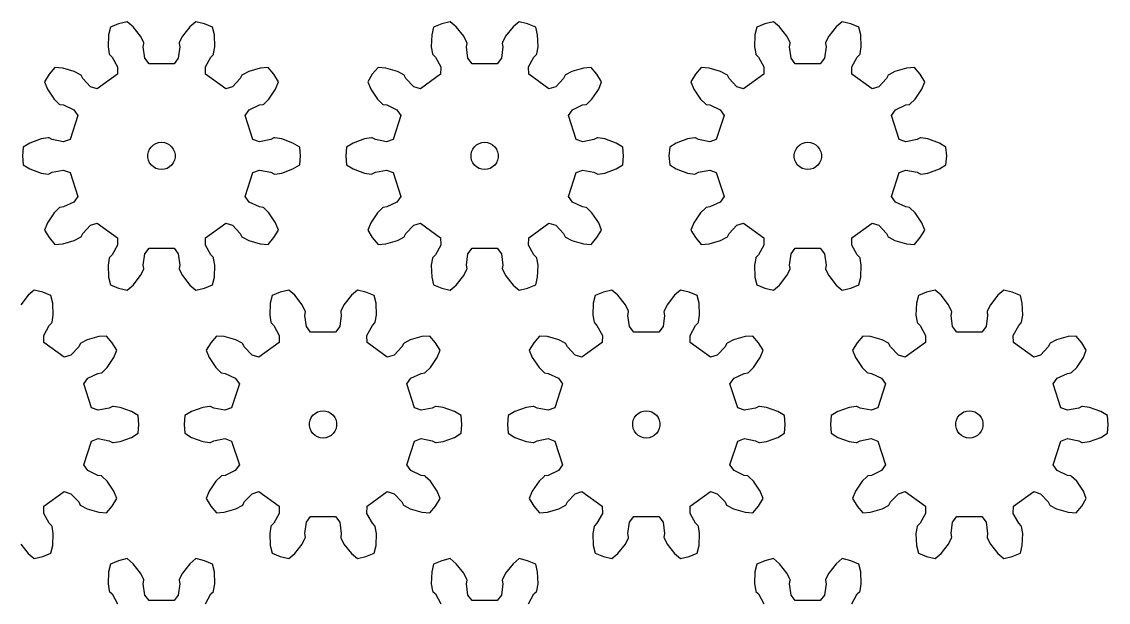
# Model space of a CAD drawing. Extents: x 0 to 208, y 0 to 236.
# Drawn here: x 88.8 to 208.3, y 172.3 to 236.1 of the extents above; entities that cross this region are included whole.
import ezdxf

# ---------------------------------------------------------------- set-up
doc = ezdxf.new("R2010")
doc.units = 0

msp = doc.modelspace()

# ---------------------------------------------------------------- linework, layer by layer
for p, q in [((98.56, 235.52), (98.35, 234.68)), ((99.45, 235.89), (98.56, 235.52)), ((100.39, 236.12), (99.45, 235.89)), ((101.06, 235.56), (100.39, 236.12)), ((101.87, 234.52), (101.06, 235.56)), ((107.29, 235.56), (106.47, 234.52)), ((107.95, 236.12), (107.29, 235.56)), ((108.89, 235.89), (107.95, 236.12)), ((109.79, 235.52), (108.89, 235.89)), ((110, 234.68), (109.79, 235.52)), ((134.11, 235.52), (133.9, 234.68)), ((135.01, 235.89), (134.11, 235.52)), ((135.95, 236.12), (135.01, 235.89)), ((136.61, 235.56), (135.95, 236.12)), ((137.43, 234.52), (136.61, 235.56)), ((142.85, 235.56), (142.03, 234.52)), ((143.51, 236.12), (142.85, 235.56)), ((144.45, 235.89), (143.51, 236.12)), ((145.35, 235.52), (144.45, 235.89)), ((145.56, 234.68), (145.35, 235.52)), ((169.67, 235.52), (169.46, 234.68)), ((170.57, 235.89), (169.67, 235.52)), ((171.51, 236.12), (170.57, 235.89)), ((172.17, 235.56), (171.51, 236.12)), ((172.99, 234.52), (172.17, 235.56)), ((178.41, 235.56), (177.59, 234.52)), ((179.07, 236.12), (178.41, 235.56)), ((180.01, 235.89), (179.07, 236.12)), ((180.91, 235.52), (180.01, 235.89)), ((181.12, 234.68), (180.91, 235.52)), ((98.35, 234.68), (98.3, 233.36)), ((102.22, 233.82), (101.87, 234.52)), ((106.47, 234.52), (106.13, 233.82)), ((110.05, 233.36), (110, 234.68)), ((133.9, 234.68), (133.86, 233.36)), ((137.77, 233.82), (137.43, 234.52)), ((142.03, 234.52), (141.69, 233.82)), ((145.61, 233.36), (145.56, 234.68)), ((169.46, 234.68), (169.41, 233.36)), ((173.33, 233.82), (172.99, 234.52)), ((177.59, 234.52), (177.25, 233.82)), ((181.16, 233.36), (181.12, 234.68)), ((98.3, 233.36), (98.43, 232.59)), ((102.17, 233.35), (102.24, 233.74)), ((102.33, 232.11), (102.17, 233.35)), ((102.24, 233.74), (102.22, 233.82)), ((106.18, 233.35), (106.02, 232.11)), ((106.13, 233.82), (106.11, 233.74)), ((106.11, 233.74), (106.18, 233.35)), ((109.91, 232.59), (110.05, 233.36)), ((133.86, 233.36), (133.99, 232.59)), ((137.72, 233.35), (137.79, 233.74)), ((137.88, 232.11), (137.72, 233.35)), ((137.79, 233.74), (137.77, 233.82)), ((141.74, 233.35), (141.58, 232.11)), ((141.69, 233.82), (141.67, 233.74)), ((141.67, 233.74), (141.74, 233.35)), ((145.47, 232.59), (145.61, 233.36)), ((169.41, 233.36), (169.55, 232.59)), ((173.28, 233.35), (173.35, 233.74)), ((173.44, 232.11), (173.28, 233.35)), ((173.35, 233.74), (173.33, 233.82)), ((177.3, 233.35), (177.14, 232.11)), ((177.25, 233.82), (177.23, 233.74)), ((177.23, 233.74), (177.3, 233.35)), ((181.03, 232.59), (181.16, 233.36)), ((98.43, 232.59), (98.46, 232.51)), ((98.46, 232.51), (98.75, 232.24)), ((98.75, 232.24), (99.35, 231.15)), ((102.8, 231.5), (102.33, 232.11)), ((106.02, 232.11), (105.55, 231.5)), ((109, 231.15), (109.6, 232.24)), ((109.6, 232.24), (109.88, 232.51)), ((109.88, 232.51), (109.91, 232.59)), ((133.99, 232.59), (134.02, 232.51)), ((134.02, 232.51), (134.31, 232.24)), ((134.31, 232.24), (134.9, 231.15)), ((138.36, 231.5), (137.88, 232.11)), ((141.58, 232.11), (141.11, 231.5)), ((144.56, 231.15), (145.15, 232.24)), ((145.15, 232.24), (145.44, 232.51)), ((145.44, 232.51), (145.47, 232.59)), ((169.55, 232.59), (169.58, 232.51)), ((169.58, 232.51), (169.87, 232.24)), ((169.87, 232.24), (170.46, 231.15)), ((173.91, 231.5), (173.44, 232.11)), ((177.14, 232.11), (176.66, 231.5)), ((180.12, 231.15), (180.71, 232.24)), ((180.71, 232.24), (181, 232.51)), ((181, 232.51), (181.03, 232.59)), ((92.44, 231.08), (91.81, 230.34)), ((93.3, 231.02), (92.44, 231.08)), ((94.58, 230.65), (93.3, 231.02)), ((99.35, 231.15), (99.33, 230.37)), ((105.55, 231.5), (102.8, 231.5)), ((109.02, 230.37), (109, 231.15)), ((115.04, 231.02), (113.77, 230.65)), ((115.9, 231.08), (115.04, 231.02)), ((116.53, 230.34), (115.9, 231.08)), ((128, 231.08), (127.37, 230.34)), ((128.86, 231.02), (128, 231.08)), ((130.14, 230.65), (128.86, 231.02)), ((134.9, 231.15), (134.89, 230.37)), ((141.11, 231.5), (138.36, 231.5)), ((144.58, 230.37), (144.56, 231.15)), ((150.6, 231.02), (149.33, 230.65)), ((151.46, 231.08), (150.6, 231.02)), ((152.09, 230.34), (151.46, 231.08)), ((163.56, 231.08), (162.93, 230.34)), ((164.42, 231.02), (163.56, 231.08)), ((165.69, 230.65), (164.42, 231.02)), ((170.46, 231.15), (170.44, 230.37)), ((176.66, 231.5), (173.91, 231.5)), ((180.13, 230.37), (180.12, 231.15)), ((186.16, 231.02), (184.88, 230.65)), ((187.02, 231.08), (186.16, 231.02)), ((187.65, 230.34), (187.02, 231.08)), ((91.81, 230.34), (91.31, 229.51)), ((95.27, 230.29), (94.58, 230.65)), ((95.33, 230.24), (95.27, 230.29)), ((95.5, 229.88), (95.33, 230.24)), ((96.36, 228.97), (95.5, 229.88)), ((99.33, 230.37), (97.1, 228.75)), ((111.24, 228.75), (109.02, 230.37)), ((112.84, 229.88), (111.99, 228.97)), ((113.02, 230.24), (112.84, 229.88)), ((113.08, 230.29), (113.02, 230.24)), ((113.77, 230.65), (113.08, 230.29)), ((117.04, 229.51), (116.53, 230.34)), ((127.37, 230.34), (126.86, 229.51)), ((130.82, 230.29), (130.14, 230.65)), ((130.89, 230.24), (130.82, 230.29)), ((131.06, 229.88), (130.89, 230.24)), ((131.92, 228.97), (131.06, 229.88)), ((134.89, 230.37), (132.66, 228.75)), ((146.8, 228.75), (144.58, 230.37)), ((148.4, 229.88), (147.55, 228.97)), ((148.58, 230.24), (148.4, 229.88)), ((148.64, 230.29), (148.58, 230.24)), ((149.33, 230.65), (148.64, 230.29)), ((152.6, 229.51), (152.09, 230.34)), ((162.93, 230.34), (162.42, 229.51)), ((166.38, 230.29), (165.69, 230.65)), ((166.44, 230.24), (166.38, 230.29)), ((166.62, 229.88), (166.44, 230.24)), ((167.47, 228.97), (166.62, 229.88)), ((170.44, 230.37), (168.22, 228.75)), ((182.36, 228.75), (180.13, 230.37)), ((183.96, 229.88), (183.1, 228.97)), ((184.13, 230.24), (183.96, 229.88)), ((184.19, 230.29), (184.13, 230.24)), ((184.88, 230.65), (184.19, 230.29)), ((188.16, 229.51), (187.65, 230.34)), ((91.31, 229.51), (91.63, 228.71)), ((91.63, 228.71), (92.37, 227.61)), ((97.1, 228.75), (96.36, 228.97)), ((111.99, 228.97), (111.24, 228.75)), ((115.98, 227.61), (116.72, 228.71)), ((116.72, 228.71), (117.04, 229.51)), ((126.86, 229.51), (127.19, 228.71)), ((127.19, 228.71), (127.93, 227.61)), ((132.66, 228.75), (131.92, 228.97)), ((147.55, 228.97), (146.8, 228.75)), ((151.54, 227.61), (152.28, 228.71)), ((152.28, 228.71), (152.6, 229.51)), ((162.42, 229.51), (162.74, 228.71)), ((162.74, 228.71), (163.48, 227.61)), ((168.22, 228.75), (167.47, 228.97)), ((183.1, 228.97), (182.36, 228.75)), ((187.09, 227.61), (187.83, 228.71)), ((187.83, 228.71), (188.16, 229.51)), ((92.37, 227.61), (92.93, 227.07)), ((115.42, 227.07), (115.98, 227.61)), ((127.93, 227.61), (128.49, 227.07)), ((150.97, 227.07), (151.54, 227.61)), ((163.48, 227.61), (164.05, 227.07)), ((186.53, 227.07), (187.09, 227.61)), ((92.93, 227.07), (93, 227.03)), ((93, 227.03), (93.39, 226.97)), ((93.39, 226.97), (94.52, 226.44)), ((94.52, 226.44), (94.96, 225.8)), ((113.39, 225.8), (113.83, 226.44)), ((113.83, 226.44), (114.95, 226.97)), ((114.95, 226.97), (115.35, 227.03)), ((115.35, 227.03), (115.42, 227.07)), ((128.49, 227.07), (128.56, 227.03)), ((128.56, 227.03), (128.95, 226.97)), ((128.95, 226.97), (130.07, 226.44)), ((130.07, 226.44), (130.52, 225.8)), ((148.95, 225.8), (149.39, 226.44)), ((149.39, 226.44), (150.51, 226.97)), ((150.51, 226.97), (150.91, 227.03)), ((150.91, 227.03), (150.97, 227.07)), ((164.05, 227.07), (164.11, 227.03)), ((164.11, 227.03), (164.51, 226.97)), ((164.51, 226.97), (165.63, 226.44)), ((165.63, 226.44), (166.07, 225.8)), ((184.5, 225.8), (184.95, 226.44)), ((184.95, 226.44), (186.07, 226.97)), ((186.07, 226.97), (186.46, 227.03)), ((186.46, 227.03), (186.53, 227.07)), ((94.96, 225.8), (94.11, 223.18)), ((114.24, 223.18), (113.39, 225.8)), ((130.52, 225.8), (129.67, 223.18)), ((149.8, 223.18), (148.95, 225.8)), ((166.07, 225.8), (165.22, 223.18)), ((185.35, 223.18), (184.5, 225.8)), ((89.7, 222.78), (88.97, 222.33)), ((90.95, 223.24), (89.7, 222.78)), ((91.72, 223.35), (90.95, 223.24)), ((91.8, 223.34), (91.72, 223.35)), ((92.15, 223.16), (91.8, 223.34)), ((93.37, 222.93), (92.15, 223.16)), ((94.11, 223.18), (93.37, 222.93)), ((103.06, 222.36), (103.29, 222.57)), ((103.29, 222.57), (103.56, 222.73)), ((103.56, 222.73), (103.86, 222.83)), ((103.86, 222.83), (104.17, 222.86)), ((104.17, 222.86), (104.49, 222.83)), ((104.49, 222.83), (104.78, 222.73)), ((104.78, 222.73), (105.05, 222.57)), ((105.05, 222.57), (105.29, 222.36)), ((114.97, 222.93), (114.24, 223.18)), ((116.19, 223.16), (114.97, 222.93)), ((116.55, 223.34), (116.19, 223.16)), ((116.63, 223.35), (116.55, 223.34)), ((117.4, 223.24), (116.63, 223.35)), ((118.64, 222.78), (117.4, 223.24)), ((119.38, 222.33), (118.64, 222.78)), ((125.26, 222.78), (124.53, 222.33)), ((126.5, 223.24), (125.26, 222.78)), ((127.28, 223.35), (126.5, 223.24)), ((127.36, 223.34), (127.28, 223.35)), ((127.71, 223.16), (127.36, 223.34)), ((128.93, 222.93), (127.71, 223.16)), ((129.67, 223.18), (128.93, 222.93)), ((138.62, 222.36), (138.85, 222.57)), ((138.85, 222.57), (139.12, 222.73)), ((139.12, 222.73), (139.42, 222.83)), ((139.42, 222.83), (139.73, 222.86)), ((139.73, 222.86), (140.04, 222.83)), ((140.04, 222.83), (140.34, 222.73)), ((140.34, 222.73), (140.61, 222.57)), ((140.61, 222.57), (140.85, 222.36)), ((150.53, 222.93), (149.8, 223.18)), ((151.75, 223.16), (150.53, 222.93)), ((152.1, 223.34), (151.75, 223.16)), ((152.18, 223.35), (152.1, 223.34)), ((152.96, 223.24), (152.18, 223.35)), ((154.2, 222.78), (152.96, 223.24)), ((154.93, 222.33), (154.2, 222.78)), ((160.82, 222.78), (160.09, 222.33)), ((162.06, 223.24), (160.82, 222.78)), ((162.84, 223.35), (162.06, 223.24)), ((162.92, 223.34), (162.84, 223.35)), ((163.27, 223.16), (162.92, 223.34)), ((164.49, 222.93), (163.27, 223.16)), ((165.22, 223.18), (164.49, 222.93)), ((174.17, 222.36), (174.41, 222.57)), ((174.41, 222.57), (174.68, 222.73)), ((174.68, 222.73), (174.98, 222.83)), ((174.98, 222.83), (175.29, 222.86)), ((175.29, 222.86), (175.6, 222.83)), ((175.6, 222.83), (175.9, 222.73)), ((175.9, 222.73), (176.17, 222.57)), ((176.17, 222.57), (176.4, 222.36)), ((186.09, 222.93), (185.35, 223.18)), ((187.31, 223.16), (186.09, 222.93)), ((187.66, 223.34), (187.31, 223.16)), ((187.74, 223.35), (187.66, 223.34)), ((188.51, 223.24), (187.74, 223.35)), ((189.76, 222.78), (188.51, 223.24)), ((190.49, 222.33), (189.76, 222.78)), ((88.97, 222.33), (88.89, 221.36)), ((88.89, 221.36), (88.97, 220.39)), ((102.68, 221.52), (102.75, 221.82)), ((102.68, 221.2), (102.68, 221.52)), ((102.75, 220.9), (102.68, 221.2)), ((102.75, 221.82), (102.87, 222.11)), ((102.87, 222.11), (103.06, 222.36)), ((105.29, 222.36), (105.47, 222.11)), ((105.47, 222.11), (105.6, 221.82)), ((105.6, 221.82), (105.67, 221.52)), ((105.67, 221.2), (105.6, 220.9)), ((105.67, 221.52), (105.67, 221.2)), ((119.45, 221.36), (119.38, 222.33)), ((119.38, 220.39), (119.45, 221.36)), ((124.53, 222.33), (124.45, 221.36)), ((124.45, 221.36), (124.53, 220.39)), ((138.24, 221.52), (138.3, 221.82)), ((138.24, 221.2), (138.24, 221.52)), ((138.3, 220.9), (138.24, 221.2)), ((138.3, 221.82), (138.43, 222.11)), ((138.43, 222.11), (138.62, 222.36)), ((140.85, 222.36), (141.03, 222.11)), ((141.03, 222.11), (141.16, 221.82)), ((141.16, 221.82), (141.22, 221.52)), ((141.22, 221.2), (141.16, 220.9)), ((141.22, 221.52), (141.22, 221.2)), ((155.01, 221.36), (154.93, 222.33)), ((154.93, 220.39), (155.01, 221.36)), ((160.09, 222.33), (160.01, 221.36)), ((160.01, 221.36), (160.09, 220.39)), ((173.8, 221.52), (173.86, 221.82)), ((173.8, 221.2), (173.8, 221.52)), ((173.86, 220.9), (173.8, 221.2)), ((173.86, 221.82), (173.99, 222.11)), ((173.99, 222.11), (174.17, 222.36)), ((176.4, 222.36), (176.59, 222.11)), ((176.59, 222.11), (176.72, 221.82)), ((176.72, 221.82), (176.78, 221.52)), ((176.78, 221.2), (176.72, 220.9)), ((176.78, 221.52), (176.78, 221.2)), ((190.57, 221.36), (190.49, 222.33)), ((190.49, 220.39), (190.57, 221.36)), ((88.97, 220.39), (89.7, 219.93)), ((102.87, 220.61), (102.75, 220.9)), ((103.06, 220.36), (102.87, 220.61)), ((103.29, 220.15), (103.06, 220.36)), ((103.56, 219.99), (103.29, 220.15)), ((103.86, 219.89), (103.56, 219.99)), ((104.78, 219.99), (104.49, 219.89)), ((105.05, 220.15), (104.78, 219.99)), ((105.29, 220.36), (105.05, 220.15)), ((105.47, 220.61), (105.29, 220.36)), ((105.6, 220.9), (105.47, 220.61)), ((118.64, 219.93), (119.38, 220.39)), ((124.53, 220.39), (125.26, 219.93)), ((138.43, 220.61), (138.3, 220.9)), ((138.62, 220.36), (138.43, 220.61)), ((138.85, 220.15), (138.62, 220.36)), ((139.12, 219.99), (138.85, 220.15)), ((139.42, 219.89), (139.12, 219.99)), ((140.34, 219.99), (140.04, 219.89)), ((140.61, 220.15), (140.34, 219.99)), ((140.85, 220.36), (140.61, 220.15)), ((141.03, 220.61), (140.85, 220.36)), ((141.16, 220.9), (141.03, 220.61)), ((154.2, 219.93), (154.93, 220.39)), ((160.09, 220.39), (160.82, 219.93)), ((173.99, 220.61), (173.86, 220.9)), ((174.17, 220.36), (173.99, 220.61)), ((174.41, 220.15), (174.17, 220.36)), ((174.68, 219.99), (174.41, 220.15)), ((174.98, 219.89), (174.68, 219.99)), ((175.9, 219.99), (175.6, 219.89)), ((176.17, 220.15), (175.9, 219.99)), ((176.4, 220.36), (176.17, 220.15)), ((176.59, 220.61), (176.4, 220.36)), ((176.72, 220.9), (176.59, 220.61)), ((189.76, 219.93), (190.49, 220.39)), ((89.7, 219.93), (90.95, 219.48)), ((90.95, 219.48), (91.72, 219.37)), ((91.72, 219.37), (91.8, 219.38)), ((91.8, 219.38), (92.15, 219.56)), ((92.15, 219.56), (93.37, 219.79)), ((93.37, 219.79), (94.11, 219.54)), ((94.11, 219.54), (94.96, 216.92)), ((104.17, 219.86), (103.86, 219.89)), ((104.49, 219.89), (104.17, 219.86)), ((113.39, 216.92), (114.24, 219.54)), ((114.24, 219.54), (114.97, 219.79)), ((114.97, 219.79), (116.19, 219.56)), ((116.19, 219.56), (116.55, 219.38)), ((116.55, 219.38), (116.63, 219.37)), ((116.63, 219.37), (117.4, 219.48)), ((117.4, 219.48), (118.64, 219.93)), ((125.26, 219.93), (126.5, 219.48)), ((126.5, 219.48), (127.28, 219.37)), ((127.28, 219.37), (127.36, 219.38)), ((127.36, 219.38), (127.71, 219.56)), ((127.71, 219.56), (128.93, 219.79)), ((128.93, 219.79), (129.67, 219.54)), ((129.67, 219.54), (130.52, 216.92)), ((139.73, 219.86), (139.42, 219.89)), ((140.04, 219.89), (139.73, 219.86)), ((148.95, 216.92), (149.8, 219.54)), ((149.8, 219.54), (150.53, 219.79)), ((150.53, 219.79), (151.75, 219.56)), ((151.75, 219.56), (152.1, 219.38)), ((152.1, 219.38), (152.18, 219.37)), ((152.18, 219.37), (152.96, 219.48)), ((152.96, 219.48), (154.2, 219.93)), ((160.82, 219.93), (162.06, 219.48)), ((162.06, 219.48), (162.84, 219.37)), ((162.84, 219.37), (162.92, 219.38)), ((162.92, 219.38), (163.27, 219.56)), ((163.27, 219.56), (164.49, 219.79)), ((164.49, 219.79), (165.22, 219.54)), ((165.22, 219.54), (166.07, 216.92)), ((175.29, 219.86), (174.98, 219.89)), ((175.6, 219.89), (175.29, 219.86)), ((184.5, 216.92), (185.35, 219.54)), ((185.35, 219.54), (186.09, 219.79)), ((186.09, 219.79), (187.31, 219.56)), ((187.31, 219.56), (187.66, 219.38)), ((187.66, 219.38), (187.74, 219.37)), ((187.74, 219.37), (188.51, 219.48)), ((188.51, 219.48), (189.76, 219.93)), ((94.96, 216.92), (94.52, 216.28)), ((113.83, 216.28), (113.39, 216.92)), ((130.52, 216.92), (130.07, 216.28)), ((149.39, 216.28), (148.95, 216.92)), ((166.07, 216.92), (165.63, 216.28)), ((184.95, 216.28), (184.5, 216.92)), ((92.93, 215.65), (92.37, 215.11)), ((93, 215.69), (92.93, 215.65)), ((93.39, 215.75), (93, 215.69)), ((94.52, 216.28), (93.39, 215.75)), ((114.95, 215.75), (113.83, 216.28)), ((115.35, 215.69), (114.95, 215.75)), ((115.42, 215.65), (115.35, 215.69)), ((115.98, 215.11), (115.42, 215.65)), ((128.49, 215.65), (127.93, 215.11)), ((128.56, 215.69), (128.49, 215.65)), ((128.95, 215.75), (128.56, 215.69)), ((130.07, 216.28), (128.95, 215.75)), ((150.51, 215.75), (149.39, 216.28)), ((150.91, 215.69), (150.51, 215.75)), ((150.97, 215.65), (150.91, 215.69)), ((151.54, 215.11), (150.97, 215.65)), ((164.05, 215.65), (163.48, 215.11)), ((164.11, 215.69), (164.05, 215.65)), ((164.51, 215.75), (164.11, 215.69)), ((165.63, 216.28), (164.51, 215.75)), ((186.07, 215.75), (184.95, 216.28)), ((186.46, 215.69), (186.07, 215.75)), ((186.53, 215.65), (186.46, 215.69)), ((187.09, 215.11), (186.53, 215.65)), ((91.63, 214.01), (91.31, 213.2)), ((92.37, 215.11), (91.63, 214.01)), ((116.72, 214.01), (115.98, 215.11)), ((117.04, 213.2), (116.72, 214.01)), ((127.19, 214.01), (126.86, 213.2)), ((127.93, 215.11), (127.19, 214.01)), ((152.28, 214.01), (151.54, 215.11)), ((152.6, 213.2), (152.28, 214.01)), ((162.74, 214.01), (162.42, 213.2)), ((163.48, 215.11), (162.74, 214.01)), ((187.83, 214.01), (187.09, 215.11)), ((188.16, 213.2), (187.83, 214.01)), ((91.31, 213.2), (91.81, 212.38)), ((95.33, 212.48), (95.5, 212.84)), ((95.5, 212.84), (96.36, 213.74)), ((96.36, 213.74), (97.1, 213.97)), ((97.1, 213.97), (99.33, 212.35)), ((109.02, 212.35), (111.24, 213.97)), ((111.24, 213.97), (111.99, 213.74)), ((111.99, 213.74), (112.84, 212.84)), ((112.84, 212.84), (113.02, 212.48)), ((116.53, 212.38), (117.04, 213.2)), ((126.86, 213.2), (127.37, 212.38)), ((130.89, 212.48), (131.06, 212.84)), ((131.06, 212.84), (131.92, 213.74)), ((131.92, 213.74), (132.66, 213.97)), ((132.66, 213.97), (134.89, 212.35)), ((144.58, 212.35), (146.8, 213.97)), ((146.8, 213.97), (147.55, 213.74)), ((147.55, 213.74), (148.4, 212.84)), ((148.4, 212.84), (148.58, 212.48)), ((152.09, 212.38), (152.6, 213.2)), ((162.42, 213.2), (162.93, 212.38)), ((166.44, 212.48), (166.62, 212.84)), ((166.62, 212.84), (167.47, 213.74)), ((167.47, 213.74), (168.22, 213.97)), ((168.22, 213.97), (170.44, 212.35)), ((180.13, 212.35), (182.36, 213.97)), ((182.36, 213.97), (183.1, 213.74)), ((183.1, 213.74), (183.96, 212.84)), ((183.96, 212.84), (184.13, 212.48)), ((187.65, 212.38), (188.16, 213.2)), ((91.81, 212.38), (92.44, 211.64)), ((92.44, 211.64), (93.3, 211.7)), ((93.3, 211.7), (94.58, 212.06)), ((94.58, 212.06), (95.27, 212.43)), ((95.27, 212.43), (95.33, 212.48)), ((99.33, 212.35), (99.35, 211.57)), ((109, 211.57), (109.02, 212.35)), ((113.02, 212.48), (113.08, 212.43)), ((113.08, 212.43), (113.77, 212.06)), ((113.77, 212.06), (115.04, 211.7)), ((115.04, 211.7), (115.9, 211.64)), ((115.9, 211.64), (116.53, 212.38)), ((127.37, 212.38), (128, 211.64)), ((128, 211.64), (128.86, 211.7)), ((128.86, 211.7), (130.14, 212.06)), ((130.14, 212.06), (130.82, 212.43)), ((130.82, 212.43), (130.89, 212.48)), ((134.89, 212.35), (134.9, 211.57)), ((144.56, 211.57), (144.58, 212.35)), ((148.58, 212.48), (148.64, 212.43)), ((148.64, 212.43), (149.33, 212.06)), ((149.33, 212.06), (150.6, 211.7)), ((150.6, 211.7), (151.46, 211.64)), ((151.46, 211.64), (152.09, 212.38)), ((162.93, 212.38), (163.56, 211.64)), ((163.56, 211.64), (164.42, 211.7)), ((164.42, 211.7), (165.69, 212.06)), ((165.69, 212.06), (166.38, 212.43)), ((166.38, 212.43), (166.44, 212.48)), ((170.44, 212.35), (170.46, 211.57)), ((180.12, 211.57), (180.13, 212.35)), ((184.13, 212.48), (184.19, 212.43)), ((184.19, 212.43), (184.88, 212.06)), ((184.88, 212.06), (186.16, 211.7)), ((186.16, 211.7), (187.02, 211.64)), ((187.02, 211.64), (187.65, 212.38)), ((98.75, 210.48), (98.46, 210.2)), ((99.35, 211.57), (98.75, 210.48)), ((102.17, 209.37), (102.33, 210.6)), ((102.33, 210.6), (102.8, 211.22)), ((102.8, 211.22), (105.55, 211.22)), ((105.55, 211.22), (106.02, 210.6)), ((106.02, 210.6), (106.18, 209.37)), ((109.6, 210.48), (109, 211.57)), ((109.88, 210.2), (109.6, 210.48)), ((134.31, 210.48), (134.02, 210.2)), ((134.9, 211.57), (134.31, 210.48)), ((137.72, 209.37), (137.88, 210.6)), ((137.88, 210.6), (138.36, 211.22)), ((138.36, 211.22), (141.11, 211.22)), ((141.11, 211.22), (141.58, 210.6)), ((141.58, 210.6), (141.74, 209.37)), ((145.15, 210.48), (144.56, 211.57)), ((145.44, 210.2), (145.15, 210.48)), ((169.87, 210.48), (169.58, 210.2)), ((170.46, 211.57), (169.87, 210.48)), ((173.28, 209.37), (173.44, 210.6)), ((173.44, 210.6), (173.91, 211.22)), ((173.91, 211.22), (176.66, 211.22)), ((176.66, 211.22), (177.14, 210.6)), ((177.14, 210.6), (177.3, 209.37)), ((180.71, 210.48), (180.12, 211.57)), ((181, 210.2), (180.71, 210.48)), ((98.43, 210.13), (98.3, 209.36)), ((98.3, 209.36), (98.35, 208.04)), ((98.46, 210.2), (98.43, 210.13)), ((102.24, 208.98), (102.17, 209.37)), ((106.18, 209.37), (106.11, 208.98)), ((109.91, 210.13), (109.88, 210.2)), ((110.05, 209.36), (109.91, 210.13)), ((110, 208.04), (110.05, 209.36)), ((133.99, 210.13), (133.86, 209.36)), ((133.86, 209.36), (133.9, 208.04)), ((134.02, 210.2), (133.99, 210.13)), ((137.79, 208.98), (137.72, 209.37)), ((141.74, 209.37), (141.67, 208.98)), ((145.47, 210.13), (145.44, 210.2)), ((145.61, 209.36), (145.47, 210.13)), ((145.56, 208.04), (145.61, 209.36)), ((169.55, 210.13), (169.41, 209.36)), ((169.41, 209.36), (169.46, 208.04)), ((169.58, 210.2), (169.55, 210.13)), ((173.35, 208.98), (173.28, 209.37)), ((177.3, 209.37), (177.23, 208.98)), ((181.03, 210.13), (181, 210.2)), ((181.16, 209.36), (181.03, 210.13)), ((181.12, 208.04), (181.16, 209.36)), ((98.35, 208.04), (98.56, 207.2)), ((101.06, 207.16), (101.87, 208.2)), ((101.87, 208.2), (102.22, 208.9)), ((102.22, 208.9), (102.24, 208.98)), ((106.11, 208.98), (106.13, 208.9)), ((106.13, 208.9), (106.47, 208.2)), ((106.47, 208.2), (107.29, 207.16)), ((109.79, 207.2), (110, 208.04)), ((133.9, 208.04), (134.11, 207.2)), ((136.61, 207.16), (137.43, 208.2)), ((137.43, 208.2), (137.77, 208.9)), ((137.77, 208.9), (137.79, 208.98)), ((141.67, 208.98), (141.69, 208.9)), ((141.69, 208.9), (142.03, 208.2)), ((142.03, 208.2), (142.85, 207.16)), ((145.35, 207.2), (145.56, 208.04)), ((169.46, 208.04), (169.67, 207.2)), ((172.17, 207.16), (172.99, 208.2)), ((172.99, 208.2), (173.33, 208.9)), ((173.33, 208.9), (173.35, 208.98)), ((177.23, 208.98), (177.25, 208.9)), ((177.25, 208.9), (177.59, 208.2)), ((177.59, 208.2), (178.41, 207.16)), ((180.91, 207.2), (181.12, 208.04)), ((98.56, 207.2), (99.45, 206.83)), ((99.45, 206.83), (100.39, 206.6)), ((100.39, 206.6), (101.06, 207.16)), ((107.29, 207.16), (107.95, 206.6)), ((107.95, 206.6), (108.89, 206.83)), ((108.89, 206.83), (109.79, 207.2)), ((134.11, 207.2), (135.01, 206.83)), ((135.01, 206.83), (135.95, 206.6)), ((135.95, 206.6), (136.61, 207.16)), ((142.85, 207.16), (143.51, 206.6)), ((143.51, 206.6), (144.45, 206.83)), ((144.45, 206.83), (145.35, 207.2)), ((169.67, 207.2), (170.57, 206.83)), ((170.57, 206.83), (171.51, 206.6)), ((171.51, 206.6), (172.17, 207.16)), ((178.41, 207.16), (179.07, 206.6)), ((179.07, 206.6), (180.01, 206.83)), ((180.01, 206.83), (180.91, 207.2)), ((89.51, 206.05), (88.69, 205)), ((90.17, 206.6), (89.51, 206.05)), ((91.12, 206.38), (90.17, 206.6)), ((92.01, 206), (91.12, 206.38)), ((92.22, 205.17), (92.01, 206)), ((116.34, 206), (116.13, 205.17)), ((117.23, 206.38), (116.34, 206)), ((118.17, 206.6), (117.23, 206.38)), ((118.84, 206.05), (118.17, 206.6)), ((119.65, 205), (118.84, 206.05)), ((125.07, 206.05), (124.25, 205)), ((125.73, 206.6), (125.07, 206.05)), ((126.67, 206.38), (125.73, 206.6)), ((127.57, 206), (126.67, 206.38)), ((127.78, 205.17), (127.57, 206)), ((151.89, 206), (151.68, 205.17)), ((152.79, 206.38), (151.89, 206)), ((153.73, 206.6), (152.79, 206.38)), ((154.39, 206.05), (153.73, 206.6)), ((155.21, 205), (154.39, 206.05)), ((160.63, 206.05), (159.81, 205)), ((161.29, 206.6), (160.63, 206.05)), ((162.23, 206.38), (161.29, 206.6)), ((163.13, 206), (162.23, 206.38)), ((163.34, 205.17), (163.13, 206)), ((187.45, 206), (187.24, 205.17)), ((188.35, 206.38), (187.45, 206)), ((189.29, 206.6), (188.35, 206.38)), ((189.95, 206.05), (189.29, 206.6)), ((190.77, 205), (189.95, 206.05)), ((196.18, 206.05), (195.37, 205)), ((196.85, 206.6), (196.18, 206.05)), ((197.79, 206.38), (196.85, 206.6)), ((198.68, 206), (197.79, 206.38)), ((198.89, 205.17), (198.68, 206)), ((92.27, 203.84), (92.22, 205.17)), ((116.13, 205.17), (116.08, 203.84)), ((119.99, 204.3), (119.65, 205)), ((124.25, 205), (123.91, 204.3)), ((127.83, 203.84), (127.78, 205.17)), ((151.68, 205.17), (151.64, 203.84)), ((155.55, 204.3), (155.21, 205)), ((159.81, 205), (159.47, 204.3)), ((163.38, 203.84), (163.34, 205.17)), ((187.24, 205.17), (187.19, 203.84)), ((191.11, 204.3), (190.77, 205)), ((195.37, 205), (195.02, 204.3)), ((198.94, 203.84), (198.89, 205.17)), ((92.13, 203.07), (92.27, 203.84)), ((116.08, 203.84), (116.21, 203.07)), ((119.95, 203.83), (120.01, 204.22)), ((120.11, 202.6), (119.95, 203.83)), ((120.01, 204.22), (119.99, 204.3)), ((123.96, 203.83), (123.8, 202.6)), ((123.91, 204.3), (123.89, 204.22)), ((123.89, 204.22), (123.96, 203.83)), ((127.69, 203.07), (127.83, 203.84)), ((151.64, 203.84), (151.77, 203.07)), ((155.5, 203.83), (155.57, 204.22)), ((155.66, 202.6), (155.5, 203.83)), ((155.57, 204.22), (155.55, 204.3)), ((159.52, 203.83), (159.36, 202.6)), ((159.47, 204.3), (159.45, 204.22)), ((159.45, 204.22), (159.52, 203.83)), ((163.25, 203.07), (163.38, 203.84)), ((187.19, 203.84), (187.33, 203.07)), ((191.06, 203.83), (191.13, 204.22)), ((191.22, 202.6), (191.06, 203.83)), ((191.13, 204.22), (191.11, 204.3)), ((195.07, 203.83), (194.91, 202.6)), ((195.02, 204.3), (195.01, 204.22)), ((195.01, 204.22), (195.07, 203.83)), ((198.81, 203.07), (198.94, 203.84)), ((91.22, 201.63), (91.82, 202.72)), ((91.82, 202.72), (92.1, 203)), ((92.1, 203), (92.13, 203.07)), ((116.21, 203.07), (116.24, 203)), ((116.24, 203), (116.53, 202.72)), ((116.53, 202.72), (117.12, 201.63)), ((120.58, 201.98), (120.11, 202.6)), ((123.8, 202.6), (123.33, 201.98)), ((126.78, 201.63), (127.38, 202.72)), ((127.38, 202.72), (127.66, 203)), ((127.66, 203), (127.69, 203.07)), ((151.77, 203.07), (151.8, 203)), ((151.8, 203), (152.09, 202.72)), ((152.09, 202.72), (152.68, 201.63)), ((156.13, 201.98), (155.66, 202.6)), ((159.36, 202.6), (158.89, 201.98)), ((162.34, 201.63), (162.93, 202.72)), ((162.93, 202.72), (163.22, 203)), ((163.22, 203), (163.25, 203.07)), ((187.33, 203.07), (187.36, 203)), ((187.36, 203), (187.64, 202.72)), ((187.64, 202.72), (188.24, 201.63)), ((191.69, 201.98), (191.22, 202.6)), ((194.91, 202.6), (194.44, 201.98)), ((197.9, 201.63), (198.49, 202.72)), ((198.49, 202.72), (198.78, 203)), ((198.78, 203), (198.81, 203.07)), ((91.24, 200.85), (91.22, 201.63)), ((93.47, 199.24), (91.24, 200.85)), ((95.99, 201.14), (95.3, 200.77)), ((97.26, 201.5), (95.99, 201.14)), ((98.13, 201.56), (97.26, 201.5)), ((98.76, 200.83), (98.13, 201.56)), ((110.22, 201.56), (109.59, 200.83)), ((111.08, 201.5), (110.22, 201.56)), ((112.36, 201.14), (111.08, 201.5)), ((113.05, 200.77), (112.36, 201.14)), ((117.11, 200.85), (114.88, 199.24)), ((117.12, 201.63), (117.11, 200.85)), ((123.33, 201.98), (120.58, 201.98)), ((126.8, 200.85), (126.78, 201.63)), ((129.02, 199.24), (126.8, 200.85)), ((131.55, 201.14), (130.86, 200.77)), ((132.82, 201.5), (131.55, 201.14)), ((133.68, 201.56), (132.82, 201.5)), ((134.31, 200.83), (133.68, 201.56)), ((145.78, 201.56), (145.15, 200.83)), ((146.64, 201.5), (145.78, 201.56)), ((147.91, 201.14), (146.64, 201.5)), ((148.6, 200.77), (147.91, 201.14)), ((152.67, 200.85), (150.44, 199.24)), ((152.68, 201.63), (152.67, 200.85)), ((158.89, 201.98), (156.13, 201.98)), ((162.35, 200.85), (162.34, 201.63)), ((164.58, 199.24), (162.35, 200.85)), ((167.11, 201.14), (166.42, 200.77)), ((168.38, 201.5), (167.11, 201.14)), ((169.24, 201.56), (168.38, 201.5)), ((169.87, 200.83), (169.24, 201.56)), ((181.34, 201.56), (180.71, 200.83)), ((182.2, 201.5), (181.34, 201.56)), ((183.47, 201.14), (182.2, 201.5)), ((184.16, 200.77), (183.47, 201.14)), ((188.22, 200.85), (186, 199.24)), ((188.24, 201.63), (188.22, 200.85)), ((194.44, 201.98), (191.69, 201.98)), ((197.91, 200.85), (197.9, 201.63)), ((200.14, 199.24), (197.91, 200.85)), ((202.66, 201.14), (201.97, 200.77)), ((203.94, 201.5), (202.66, 201.14)), ((204.8, 201.56), (203.94, 201.5)), ((205.43, 200.83), (204.8, 201.56)), ((95.06, 200.36), (94.21, 199.46)), ((95.24, 200.72), (95.06, 200.36)), ((95.3, 200.77), (95.24, 200.72)), ((99.26, 200), (98.76, 200.83)), ((98.94, 199.2), (99.26, 200)), ((109.59, 200.83), (109.08, 200)), ((109.08, 200), (109.41, 199.2)), ((113.11, 200.72), (113.05, 200.77)), ((113.28, 200.36), (113.11, 200.72)), ((114.14, 199.46), (113.28, 200.36)), ((130.62, 200.36), (129.77, 199.46)), ((130.8, 200.72), (130.62, 200.36)), ((130.86, 200.77), (130.8, 200.72)), ((134.82, 200), (134.31, 200.83)), ((134.5, 199.2), (134.82, 200)), ((145.15, 200.83), (144.64, 200)), ((144.64, 200), (144.97, 199.2)), ((148.67, 200.72), (148.6, 200.77)), ((148.84, 200.36), (148.67, 200.72)), ((149.69, 199.46), (148.84, 200.36)), ((166.18, 200.36), (165.33, 199.46)), ((166.35, 200.72), (166.18, 200.36)), ((166.42, 200.77), (166.35, 200.72)), ((170.38, 200), (169.87, 200.83)), ((170.05, 199.2), (170.38, 200)), ((180.71, 200.83), (180.2, 200)), ((180.2, 200), (180.52, 199.2)), ((184.22, 200.72), (184.16, 200.77)), ((184.4, 200.36), (184.22, 200.72)), ((185.25, 199.46), (184.4, 200.36)), ((201.74, 200.36), (200.88, 199.46)), ((201.91, 200.72), (201.74, 200.36)), ((201.97, 200.77), (201.91, 200.72)), ((205.93, 200), (205.43, 200.83)), ((205.61, 199.2), (205.93, 200)), ((94.21, 199.46), (93.47, 199.24)), ((98.2, 198.1), (98.94, 199.2)), ((109.41, 199.2), (110.15, 198.1)), ((114.88, 199.24), (114.14, 199.46)), ((129.77, 199.46), (129.02, 199.24)), ((133.76, 198.1), (134.5, 199.2)), ((144.97, 199.2), (145.71, 198.1)), ((150.44, 199.24), (149.69, 199.46)), ((165.33, 199.46), (164.58, 199.24)), ((169.31, 198.1), (170.05, 199.2)), ((180.52, 199.2), (181.26, 198.1)), ((186, 199.24), (185.25, 199.46)), ((200.88, 199.46), (200.14, 199.24)), ((204.87, 198.1), (205.61, 199.2)), ((96.05, 196.92), (97.18, 197.46)), ((97.18, 197.46), (97.57, 197.51)), ((97.57, 197.51), (97.64, 197.56)), ((97.64, 197.56), (98.2, 198.1)), ((110.15, 198.1), (110.71, 197.56)), ((110.71, 197.56), (110.78, 197.51)), ((110.78, 197.51), (111.17, 197.46)), ((111.17, 197.46), (112.29, 196.92)), ((131.61, 196.92), (132.73, 197.46)), ((132.73, 197.46), (133.13, 197.51)), ((133.13, 197.51), (133.2, 197.56)), ((133.2, 197.56), (133.76, 198.1)), ((145.71, 198.1), (146.27, 197.56)), ((146.27, 197.56), (146.33, 197.51)), ((146.33, 197.51), (146.73, 197.46)), ((146.73, 197.46), (147.85, 196.92)), ((167.17, 196.92), (168.29, 197.46)), ((168.29, 197.46), (168.69, 197.51)), ((168.69, 197.51), (168.75, 197.56)), ((168.75, 197.56), (169.31, 198.1)), ((181.26, 198.1), (181.82, 197.56)), ((181.82, 197.56), (181.89, 197.51)), ((181.89, 197.51), (182.29, 197.46)), ((182.29, 197.46), (183.41, 196.92)), ((202.73, 196.92), (203.85, 197.46)), ((203.85, 197.46), (204.24, 197.51)), ((204.24, 197.51), (204.31, 197.56)), ((204.31, 197.56), (204.87, 198.1)), ((95.61, 196.29), (96.05, 196.92)), ((96.46, 193.67), (95.61, 196.29)), ((112.74, 196.29), (111.89, 193.67)), ((112.29, 196.92), (112.74, 196.29)), ((131.17, 196.29), (131.61, 196.92)), ((132.02, 193.67), (131.17, 196.29)), ((148.3, 196.29), (147.44, 193.67)), ((147.85, 196.92), (148.3, 196.29)), ((166.72, 196.29), (167.17, 196.92)), ((167.57, 193.67), (166.72, 196.29)), ((183.85, 196.29), (183, 193.67)), ((183.41, 196.92), (183.85, 196.29)), ((202.28, 196.29), (202.73, 196.92)), ((203.13, 193.67), (202.28, 196.29)), ((98.77, 193.83), (98.42, 193.64)), ((98.85, 193.83), (98.77, 193.83)), ((99.62, 193.72), (98.85, 193.83)), ((100.86, 193.27), (99.62, 193.72)), ((108.73, 193.72), (107.48, 193.27)), ((109.5, 193.83), (108.73, 193.72)), ((109.58, 193.83), (109.5, 193.83)), ((109.93, 193.64), (109.58, 193.83)), ((134.33, 193.83), (133.97, 193.64)), ((134.41, 193.83), (134.33, 193.83)), ((135.18, 193.72), (134.41, 193.83)), ((136.42, 193.27), (135.18, 193.72)), ((144.28, 193.72), (143.04, 193.27)), ((145.06, 193.83), (144.28, 193.72)), ((145.14, 193.83), (145.06, 193.83)), ((145.49, 193.64), (145.14, 193.83)), ((169.88, 193.83), (169.53, 193.64)), ((169.96, 193.83), (169.88, 193.83)), ((170.74, 193.72), (169.96, 193.83)), ((171.98, 193.27), (170.74, 193.72)), ((179.84, 193.72), (178.6, 193.27)), ((180.61, 193.83), (179.84, 193.72)), ((180.69, 193.83), (180.61, 193.83)), ((181.05, 193.64), (180.69, 193.83)), ((205.44, 193.83), (205.09, 193.64)), ((205.52, 193.83), (205.44, 193.83)), ((206.29, 193.72), (205.52, 193.83)), ((207.54, 193.27), (206.29, 193.72)), ((97.19, 193.41), (96.46, 193.67)), ((98.42, 193.64), (97.19, 193.41)), ((101.6, 192.81), (100.86, 193.27)), ((101.67, 191.84), (101.6, 192.81)), ((106.75, 192.81), (106.67, 191.84)), ((107.48, 193.27), (106.75, 192.81)), ((111.15, 193.41), (109.93, 193.64)), ((111.89, 193.67), (111.15, 193.41)), ((120.53, 192.31), (120.65, 192.59)), ((120.65, 192.59), (120.84, 192.85)), ((120.84, 192.85), (121.07, 193.06)), ((121.07, 193.06), (121.34, 193.21)), ((121.34, 193.21), (121.64, 193.31)), ((121.64, 193.31), (121.95, 193.34)), ((121.95, 193.34), (122.26, 193.31)), ((122.26, 193.31), (122.56, 193.21)), ((122.56, 193.21), (122.83, 193.06)), ((122.83, 193.06), (123.07, 192.85)), ((123.07, 192.85), (123.25, 192.59)), ((123.25, 192.59), (123.38, 192.31)), ((132.75, 193.41), (132.02, 193.67)), ((133.97, 193.64), (132.75, 193.41)), ((137.15, 192.81), (136.42, 193.27)), ((137.23, 191.84), (137.15, 192.81)), ((142.31, 192.81), (142.23, 191.84)), ((143.04, 193.27), (142.31, 192.81)), ((146.71, 193.41), (145.49, 193.64)), ((147.44, 193.67), (146.71, 193.41)), ((156.08, 192.31), (156.21, 192.59)), ((156.21, 192.59), (156.4, 192.85)), ((156.4, 192.85), (156.63, 193.06)), ((156.63, 193.06), (156.9, 193.21)), ((156.9, 193.21), (157.2, 193.31)), ((157.2, 193.31), (157.51, 193.34)), ((157.51, 193.34), (157.82, 193.31)), ((157.82, 193.31), (158.12, 193.21)), ((158.12, 193.21), (158.39, 193.06)), ((158.39, 193.06), (158.62, 192.85)), ((158.62, 192.85), (158.81, 192.59)), ((158.81, 192.59), (158.94, 192.31)), ((168.31, 193.41), (167.57, 193.67)), ((169.53, 193.64), (168.31, 193.41)), ((172.71, 192.81), (171.98, 193.27)), ((172.79, 191.84), (172.71, 192.81)), ((177.86, 192.81), (177.79, 191.84)), ((178.6, 193.27), (177.86, 192.81)), ((182.27, 193.41), (181.05, 193.64)), ((183, 193.67), (182.27, 193.41)), ((191.64, 192.31), (191.77, 192.59)), ((191.77, 192.59), (191.95, 192.85)), ((191.95, 192.85), (192.19, 193.06)), ((192.19, 193.06), (192.46, 193.21)), ((192.46, 193.21), (192.76, 193.31)), ((192.76, 193.31), (193.07, 193.34)), ((193.07, 193.34), (193.38, 193.31)), ((193.38, 193.31), (193.68, 193.21)), ((193.68, 193.21), (193.95, 193.06)), ((193.95, 193.06), (194.18, 192.85)), ((194.18, 192.85), (194.37, 192.59)), ((194.37, 192.59), (194.49, 192.31)), ((203.87, 193.41), (203.13, 193.67)), ((205.09, 193.64), (203.87, 193.41)), ((208.27, 192.81), (207.54, 193.27)), ((208.35, 191.84), (208.27, 192.81)), ((101.6, 190.88), (101.67, 191.84)), ((106.67, 191.84), (106.75, 190.88)), ((120.46, 192), (120.53, 192.31)), ((120.46, 191.69), (120.46, 192)), ((120.53, 191.38), (120.46, 191.69)), ((120.65, 191.09), (120.53, 191.38)), ((123.38, 191.38), (123.25, 191.09)), ((123.38, 192.31), (123.44, 192)), ((123.44, 191.69), (123.38, 191.38)), ((123.44, 192), (123.44, 191.69)), ((137.15, 190.88), (137.23, 191.84)), ((142.23, 191.84), (142.31, 190.88)), ((156.02, 192), (156.08, 192.31)), ((156.02, 191.69), (156.02, 192)), ((156.08, 191.38), (156.02, 191.69)), ((156.21, 191.09), (156.08, 191.38)), ((158.94, 191.38), (158.81, 191.09)), ((158.94, 192.31), (159, 192)), ((159, 191.69), (158.94, 191.38)), ((159, 192), (159, 191.69)), ((172.71, 190.88), (172.79, 191.84)), ((177.79, 191.84), (177.86, 190.88)), ((191.58, 192), (191.64, 192.31)), ((191.58, 191.69), (191.58, 192)), ((191.64, 191.38), (191.58, 191.69)), ((191.77, 191.09), (191.64, 191.38)), ((194.49, 191.38), (194.37, 191.09)), ((194.49, 192.31), (194.56, 192)), ((194.56, 191.69), (194.49, 191.38)), ((194.56, 192), (194.56, 191.69)), ((208.27, 190.88), (208.35, 191.84)), ((96.46, 190.02), (97.19, 190.28)), ((97.19, 190.28), (98.42, 190.05)), ((99.62, 189.97), (100.86, 190.42)), ((100.86, 190.42), (101.6, 190.88)), ((106.75, 190.88), (107.48, 190.42)), ((107.48, 190.42), (108.73, 189.97)), ((109.93, 190.05), (111.15, 190.28)), ((111.15, 190.28), (111.89, 190.02)), ((120.84, 190.84), (120.65, 191.09)), ((121.07, 190.63), (120.84, 190.84)), ((121.34, 190.47), (121.07, 190.63)), ((121.64, 190.38), (121.34, 190.47)), ((121.95, 190.34), (121.64, 190.38)), ((122.26, 190.38), (121.95, 190.34)), ((122.56, 190.47), (122.26, 190.38)), ((122.83, 190.63), (122.56, 190.47)), ((123.07, 190.84), (122.83, 190.63)), ((123.25, 191.09), (123.07, 190.84)), ((132.02, 190.02), (132.75, 190.28)), ((132.75, 190.28), (133.97, 190.05)), ((135.18, 189.97), (136.42, 190.42)), ((136.42, 190.42), (137.15, 190.88)), ((142.31, 190.88), (143.04, 190.42)), ((143.04, 190.42), (144.28, 189.97)), ((145.49, 190.05), (146.71, 190.28)), ((146.71, 190.28), (147.44, 190.02)), ((156.4, 190.84), (156.21, 191.09)), ((156.63, 190.63), (156.4, 190.84)), ((156.9, 190.47), (156.63, 190.63)), ((157.2, 190.38), (156.9, 190.47)), ((157.51, 190.34), (157.2, 190.38)), ((157.82, 190.38), (157.51, 190.34)), ((158.12, 190.47), (157.82, 190.38)), ((158.39, 190.63), (158.12, 190.47)), ((158.62, 190.84), (158.39, 190.63)), ((158.81, 191.09), (158.62, 190.84)), ((167.57, 190.02), (168.31, 190.28)), ((168.31, 190.28), (169.53, 190.05)), ((170.74, 189.97), (171.98, 190.42)), ((171.98, 190.42), (172.71, 190.88)), ((177.86, 190.88), (178.6, 190.42)), ((178.6, 190.42), (179.84, 189.97)), ((181.05, 190.05), (182.27, 190.28)), ((182.27, 190.28), (183, 190.02)), ((191.95, 190.84), (191.77, 191.09)), ((192.19, 190.63), (191.95, 190.84)), ((192.46, 190.47), (192.19, 190.63)), ((192.76, 190.38), (192.46, 190.47)), ((193.07, 190.34), (192.76, 190.38)), ((193.38, 190.38), (193.07, 190.34)), ((193.68, 190.47), (193.38, 190.38)), ((193.95, 190.63), (193.68, 190.47)), ((194.18, 190.84), (193.95, 190.63)), ((194.37, 191.09), (194.18, 190.84)), ((203.13, 190.02), (203.87, 190.28)), ((203.87, 190.28), (205.09, 190.05)), ((206.29, 189.97), (207.54, 190.42)), ((207.54, 190.42), (208.27, 190.88)), ((95.61, 187.4), (96.46, 190.02)), ((98.42, 190.05), (98.77, 189.86)), ((98.77, 189.86), (98.85, 189.86)), ((98.85, 189.86), (99.62, 189.97)), ((108.73, 189.97), (109.5, 189.86)), ((109.5, 189.86), (109.58, 189.86)), ((109.58, 189.86), (109.93, 190.05)), ((111.89, 190.02), (112.74, 187.4)), ((131.17, 187.4), (132.02, 190.02)), ((133.97, 190.05), (134.33, 189.86)), ((134.33, 189.86), (134.41, 189.86)), ((134.41, 189.86), (135.18, 189.97)), ((144.28, 189.97), (145.06, 189.86)), ((145.06, 189.86), (145.14, 189.86)), ((145.14, 189.86), (145.49, 190.05)), ((147.44, 190.02), (148.3, 187.4)), ((166.72, 187.4), (167.57, 190.02)), ((169.53, 190.05), (169.88, 189.86)), ((169.88, 189.86), (169.96, 189.86)), ((169.96, 189.86), (170.74, 189.97)), ((179.84, 189.97), (180.61, 189.86)), ((180.61, 189.86), (180.69, 189.86)), ((180.69, 189.86), (181.05, 190.05)), ((183, 190.02), (183.85, 187.4)), ((202.28, 187.4), (203.13, 190.02)), ((205.09, 190.05), (205.44, 189.86)), ((205.44, 189.86), (205.52, 189.86)), ((205.52, 189.86), (206.29, 189.97)), ((96.05, 186.76), (95.61, 187.4)), ((97.18, 186.23), (96.05, 186.76)), ((112.29, 186.76), (111.17, 186.23)), ((112.74, 187.4), (112.29, 186.76)), ((131.61, 186.76), (131.17, 187.4)), ((132.73, 186.23), (131.61, 186.76)), ((147.85, 186.76), (146.73, 186.23)), ((148.3, 187.4), (147.85, 186.76)), ((167.17, 186.76), (166.72, 187.4)), ((168.29, 186.23), (167.17, 186.76)), ((183.41, 186.76), (182.29, 186.23)), ((183.85, 187.4), (183.41, 186.76)), ((202.73, 186.76), (202.28, 187.4)), ((203.85, 186.23), (202.73, 186.76)), ((97.57, 186.18), (97.18, 186.23)), ((97.64, 186.13), (97.57, 186.18)), ((98.2, 185.59), (97.64, 186.13)), ((98.94, 184.49), (98.2, 185.59)), ((110.15, 185.59), (109.41, 184.49)), ((110.71, 186.13), (110.15, 185.59)), ((110.78, 186.18), (110.71, 186.13)), ((111.17, 186.23), (110.78, 186.18)), ((133.13, 186.18), (132.73, 186.23)), ((133.2, 186.13), (133.13, 186.18)), ((133.76, 185.59), (133.2, 186.13)), ((134.5, 184.49), (133.76, 185.59)), ((145.71, 185.59), (144.97, 184.49)), ((146.27, 186.13), (145.71, 185.59)), ((146.33, 186.18), (146.27, 186.13)), ((146.73, 186.23), (146.33, 186.18)), ((168.69, 186.18), (168.29, 186.23)), ((168.75, 186.13), (168.69, 186.18)), ((169.31, 185.59), (168.75, 186.13)), ((170.05, 184.49), (169.31, 185.59)), ((181.26, 185.59), (180.52, 184.49)), ((181.82, 186.13), (181.26, 185.59)), ((181.89, 186.18), (181.82, 186.13)), ((182.29, 186.23), (181.89, 186.18)), ((204.24, 186.18), (203.85, 186.23)), ((204.31, 186.13), (204.24, 186.18)), ((204.87, 185.59), (204.31, 186.13)), ((205.61, 184.49), (204.87, 185.59)), ((91.24, 182.84), (93.47, 184.45)), ((93.47, 184.45), (94.21, 184.23)), ((94.21, 184.23), (95.06, 183.33)), ((99.26, 183.69), (98.94, 184.49)), ((109.41, 184.49), (109.08, 183.69)), ((113.28, 183.33), (114.14, 184.23)), ((114.14, 184.23), (114.88, 184.45)), ((114.88, 184.45), (117.11, 182.84)), ((126.8, 182.84), (129.02, 184.45)), ((129.02, 184.45), (129.77, 184.23)), ((129.77, 184.23), (130.62, 183.33)), ((134.82, 183.69), (134.5, 184.49)), ((144.97, 184.49), (144.64, 183.69)), ((148.84, 183.33), (149.69, 184.23)), ((149.69, 184.23), (150.44, 184.45)), ((150.44, 184.45), (152.67, 182.84)), ((162.35, 182.84), (164.58, 184.45)), ((164.58, 184.45), (165.33, 184.23)), ((165.33, 184.23), (166.18, 183.33)), ((170.38, 183.69), (170.05, 184.49)), ((180.52, 184.49), (180.2, 183.69)), ((184.4, 183.33), (185.25, 184.23)), ((185.25, 184.23), (186, 184.45)), ((186, 184.45), (188.22, 182.84)), ((197.91, 182.84), (200.14, 184.45)), ((200.14, 184.45), (200.88, 184.23)), ((200.88, 184.23), (201.74, 183.33)), ((205.93, 183.69), (205.61, 184.49)), ((95.06, 183.33), (95.24, 182.97)), ((95.24, 182.97), (95.3, 182.92)), ((95.3, 182.92), (95.99, 182.55)), ((98.76, 182.86), (99.26, 183.69)), ((109.08, 183.69), (109.59, 182.86)), ((112.36, 182.55), (113.05, 182.92)), ((113.05, 182.92), (113.11, 182.97)), ((113.11, 182.97), (113.28, 183.33)), ((130.62, 183.33), (130.8, 182.97)), ((130.8, 182.97), (130.86, 182.92)), ((130.86, 182.92), (131.55, 182.55)), ((134.31, 182.86), (134.82, 183.69)), ((144.64, 183.69), (145.15, 182.86)), ((147.91, 182.55), (148.6, 182.92)), ((148.6, 182.92), (148.67, 182.97)), ((148.67, 182.97), (148.84, 183.33)), ((166.18, 183.33), (166.35, 182.97)), ((166.35, 182.97), (166.42, 182.92)), ((166.42, 182.92), (167.11, 182.55)), ((169.87, 182.86), (170.38, 183.69)), ((180.2, 183.69), (180.71, 182.86)), ((183.47, 182.55), (184.16, 182.92)), ((184.16, 182.92), (184.22, 182.97)), ((184.22, 182.97), (184.4, 183.33)), ((201.74, 183.33), (201.91, 182.97)), ((201.91, 182.97), (201.97, 182.92)), ((201.97, 182.92), (202.66, 182.55)), ((205.43, 182.86), (205.93, 183.69)), ((91.22, 182.06), (91.24, 182.84)), ((91.82, 180.97), (91.22, 182.06)), ((95.99, 182.55), (97.26, 182.19)), ((97.26, 182.19), (98.13, 182.13)), ((98.13, 182.13), (98.76, 182.86)), ((109.59, 182.86), (110.22, 182.13)), ((110.22, 182.13), (111.08, 182.19)), ((111.08, 182.19), (112.36, 182.55)), ((117.12, 182.06), (116.53, 180.97)), ((117.11, 182.84), (117.12, 182.06)), ((126.78, 182.06), (126.8, 182.84)), ((127.38, 180.97), (126.78, 182.06)), ((131.55, 182.55), (132.82, 182.19)), ((132.82, 182.19), (133.68, 182.13)), ((133.68, 182.13), (134.31, 182.86)), ((145.15, 182.86), (145.78, 182.13)), ((145.78, 182.13), (146.64, 182.19)), ((146.64, 182.19), (147.91, 182.55)), ((152.68, 182.06), (152.09, 180.97)), ((152.67, 182.84), (152.68, 182.06)), ((162.34, 182.06), (162.35, 182.84)), ((162.93, 180.97), (162.34, 182.06)), ((167.11, 182.55), (168.38, 182.19)), ((168.38, 182.19), (169.24, 182.13)), ((169.24, 182.13), (169.87, 182.86)), ((180.71, 182.86), (181.34, 182.13)), ((181.34, 182.13), (182.2, 182.19)), ((182.2, 182.19), (183.47, 182.55)), ((188.24, 182.06), (187.64, 180.97)), ((188.22, 182.84), (188.24, 182.06)), ((197.9, 182.06), (197.91, 182.84)), ((198.49, 180.97), (197.9, 182.06)), ((202.66, 182.55), (203.94, 182.19)), ((203.94, 182.19), (204.8, 182.13)), ((204.8, 182.13), (205.43, 182.86)), ((92.1, 180.69), (91.82, 180.97)), ((92.13, 180.62), (92.1, 180.69)), ((92.27, 179.85), (92.13, 180.62)), ((116.21, 180.62), (116.08, 179.85)), ((116.24, 180.69), (116.21, 180.62)), ((116.53, 180.97), (116.24, 180.69)), ((119.95, 179.86), (120.11, 181.09)), ((120.11, 181.09), (120.58, 181.71)), ((120.58, 181.71), (123.33, 181.71)), ((123.33, 181.71), (123.8, 181.09)), ((123.8, 181.09), (123.96, 179.86)), ((127.66, 180.69), (127.38, 180.97)), ((127.69, 180.62), (127.66, 180.69)), ((127.83, 179.85), (127.69, 180.62)), ((151.77, 180.62), (151.64, 179.85)), ((151.8, 180.69), (151.77, 180.62)), ((152.09, 180.97), (151.8, 180.69)), ((155.5, 179.86), (155.66, 181.09)), ((155.66, 181.09), (156.13, 181.71)), ((156.13, 181.71), (158.89, 181.71)), ((158.89, 181.71), (159.36, 181.09)), ((159.36, 181.09), (159.52, 179.86)), ((163.22, 180.69), (162.93, 180.97)), ((163.25, 180.62), (163.22, 180.69)), ((163.38, 179.85), (163.25, 180.62)), ((187.33, 180.62), (187.19, 179.85)), ((187.36, 180.69), (187.33, 180.62)), ((187.64, 180.97), (187.36, 180.69)), ((191.06, 179.86), (191.22, 181.09)), ((191.22, 181.09), (191.69, 181.71)), ((191.69, 181.71), (194.44, 181.71)), ((194.44, 181.71), (194.91, 181.09)), ((194.91, 181.09), (195.07, 179.86)), ((198.78, 180.69), (198.49, 180.97)), ((198.81, 180.62), (198.78, 180.69)), ((198.94, 179.85), (198.81, 180.62)), ((92.22, 178.52), (92.27, 179.85)), ((116.08, 179.85), (116.13, 178.52)), ((119.65, 178.69), (119.99, 179.39)), ((120.01, 179.46), (119.95, 179.86)), ((119.99, 179.39), (120.01, 179.46)), ((123.96, 179.86), (123.89, 179.46)), ((123.89, 179.46), (123.91, 179.39)), ((123.91, 179.39), (124.25, 178.69)), ((127.78, 178.52), (127.83, 179.85)), ((151.64, 179.85), (151.68, 178.52)), ((155.21, 178.69), (155.55, 179.39)), ((155.57, 179.46), (155.5, 179.86)), ((155.55, 179.39), (155.57, 179.46)), ((159.52, 179.86), (159.45, 179.46)), ((159.45, 179.46), (159.47, 179.39)), ((159.47, 179.39), (159.81, 178.69)), ((163.34, 178.52), (163.38, 179.85)), ((187.19, 179.85), (187.24, 178.52)), ((190.77, 178.69), (191.11, 179.39)), ((191.13, 179.46), (191.06, 179.86)), ((191.11, 179.39), (191.13, 179.46)), ((195.07, 179.86), (195.01, 179.46)), ((195.01, 179.46), (195.02, 179.39)), ((195.02, 179.39), (195.37, 178.69)), ((198.89, 178.52), (198.94, 179.85)), ((88.69, 178.69), (89.51, 177.64)), ((92.01, 177.68), (92.22, 178.52)), ((116.13, 178.52), (116.34, 177.68)), ((118.84, 177.64), (119.65, 178.69)), ((124.25, 178.69), (125.07, 177.64)), ((127.57, 177.68), (127.78, 178.52)), ((151.68, 178.52), (151.89, 177.68)), ((154.39, 177.64), (155.21, 178.69)), ((159.81, 178.69), (160.63, 177.64)), ((163.13, 177.68), (163.34, 178.52)), ((187.24, 178.52), (187.45, 177.68)), ((189.95, 177.64), (190.77, 178.69)), ((195.37, 178.69), (196.18, 177.64)), ((198.68, 177.68), (198.89, 178.52)), ((89.51, 177.64), (90.17, 177.09)), ((90.17, 177.09), (91.12, 177.31)), ((91.12, 177.31), (92.01, 177.68)), ((100.39, 177.09), (99.45, 176.86)), ((101.06, 176.53), (100.39, 177.09)), ((107.95, 177.09), (107.29, 176.53)), ((108.89, 176.86), (107.95, 177.09)), ((116.34, 177.68), (117.23, 177.31)), ((117.23, 177.31), (118.17, 177.09)), ((118.17, 177.09), (118.84, 177.64)), ((125.07, 177.64), (125.73, 177.09)), ((125.73, 177.09), (126.67, 177.31)), ((126.67, 177.31), (127.57, 177.68)), ((135.95, 177.09), (135.01, 176.86)), ((136.61, 176.53), (135.95, 177.09)), ((143.51, 177.09), (142.85, 176.53)), ((144.45, 176.86), (143.51, 177.09)), ((151.89, 177.68), (152.79, 177.31)), ((152.79, 177.31), (153.73, 177.09)), ((153.73, 177.09), (154.39, 177.64)), ((160.63, 177.64), (161.29, 177.09)), ((161.29, 177.09), (162.23, 177.31)), ((162.23, 177.31), (163.13, 177.68)), ((171.51, 177.09), (170.57, 176.86)), ((172.17, 176.53), (171.51, 177.09)), ((179.07, 177.09), (178.41, 176.53)), ((180.01, 176.86), (179.07, 177.09)), ((187.45, 177.68), (188.35, 177.31)), ((188.35, 177.31), (189.29, 177.09)), ((189.29, 177.09), (189.95, 177.64)), ((196.18, 177.64), (196.85, 177.09)), ((196.85, 177.09), (197.79, 177.31)), ((197.79, 177.31), (198.68, 177.68)), ((98.56, 176.49), (98.35, 175.65)), ((99.45, 176.86), (98.56, 176.49)), ((101.87, 175.49), (101.06, 176.53)), ((107.29, 176.53), (106.47, 175.49)), ((109.79, 176.49), (108.89, 176.86)), ((110, 175.65), (109.79, 176.49)), ((134.11, 176.49), (133.9, 175.65)), ((135.01, 176.86), (134.11, 176.49)), ((137.43, 175.49), (136.61, 176.53)), ((142.85, 176.53), (142.03, 175.49)), ((145.35, 176.49), (144.45, 176.86)), ((145.56, 175.65), (145.35, 176.49)), ((169.67, 176.49), (169.46, 175.65)), ((170.57, 176.86), (169.67, 176.49)), ((172.99, 175.49), (172.17, 176.53)), ((178.41, 176.53), (177.59, 175.49)), ((180.91, 176.49), (180.01, 176.86)), ((181.12, 175.65), (180.91, 176.49)), ((98.35, 175.65), (98.3, 174.33)), ((102.22, 174.79), (101.87, 175.49)), ((102.17, 174.32), (102.24, 174.71)), ((102.24, 174.71), (102.22, 174.79)), ((106.13, 174.79), (106.11, 174.71)), ((106.11, 174.71), (106.18, 174.32)), ((106.47, 175.49), (106.13, 174.79)), ((110.05, 174.33), (110, 175.65)), ((133.9, 175.65), (133.86, 174.33)), ((137.77, 174.79), (137.43, 175.49)), ((137.72, 174.32), (137.79, 174.71)), ((137.79, 174.71), (137.77, 174.79)), ((141.69, 174.79), (141.67, 174.71)), ((141.67, 174.71), (141.74, 174.32)), ((142.03, 175.49), (141.69, 174.79)), ((145.61, 174.33), (145.56, 175.65)), ((169.46, 175.65), (169.41, 174.33)), ((173.33, 174.79), (172.99, 175.49)), ((173.28, 174.32), (173.35, 174.71)), ((173.35, 174.71), (173.33, 174.79)), ((177.25, 174.79), (177.23, 174.71)), ((177.23, 174.71), (177.3, 174.32)), ((177.59, 175.49), (177.25, 174.79)), ((181.16, 174.33), (181.12, 175.65)), ((98.3, 174.33), (98.43, 173.56)), ((98.43, 173.56), (98.46, 173.48)), ((98.46, 173.48), (98.75, 173.21)), ((102.33, 173.08), (102.17, 174.32)), ((106.18, 174.32), (106.02, 173.08)), ((109.6, 173.21), (109.88, 173.48)), ((109.88, 173.48), (109.91, 173.56)), ((109.91, 173.56), (110.05, 174.33)), ((133.86, 174.33), (133.99, 173.56)), ((133.99, 173.56), (134.02, 173.48)), ((134.02, 173.48), (134.31, 173.21)), ((137.88, 173.08), (137.72, 174.32)), ((141.74, 174.32), (141.58, 173.08)), ((145.15, 173.21), (145.44, 173.48)), ((145.44, 173.48), (145.47, 173.56)), ((145.47, 173.56), (145.61, 174.33)), ((169.41, 174.33), (169.55, 173.56)), ((169.55, 173.56), (169.58, 173.48)), ((169.58, 173.48), (169.87, 173.21)), ((173.44, 173.08), (173.28, 174.32)), ((177.3, 174.32), (177.14, 173.08)), ((180.71, 173.21), (181, 173.48)), ((181, 173.48), (181.03, 173.56)), ((181.03, 173.56), (181.16, 174.33)), ((98.75, 173.21), (99.35, 172.12)), ((102.8, 172.47), (102.33, 173.08)), ((105.55, 172.47), (102.8, 172.47)), ((106.02, 173.08), (105.55, 172.47)), ((109, 172.12), (109.6, 173.21)), ((134.31, 173.21), (134.9, 172.12)), ((138.36, 172.47), (137.88, 173.08)), ((141.11, 172.47), (138.36, 172.47)), ((141.58, 173.08), (141.11, 172.47)), ((144.56, 172.12), (145.15, 173.21)), ((169.87, 173.21), (170.46, 172.12)), ((173.91, 172.47), (173.44, 173.08)), ((176.66, 172.47), (173.91, 172.47)), ((177.14, 173.08), (176.66, 172.47)), ((180.12, 172.12), (180.71, 173.21))]:
    msp.add_line(p, q)

doc.saveas('drawing.dxf')
